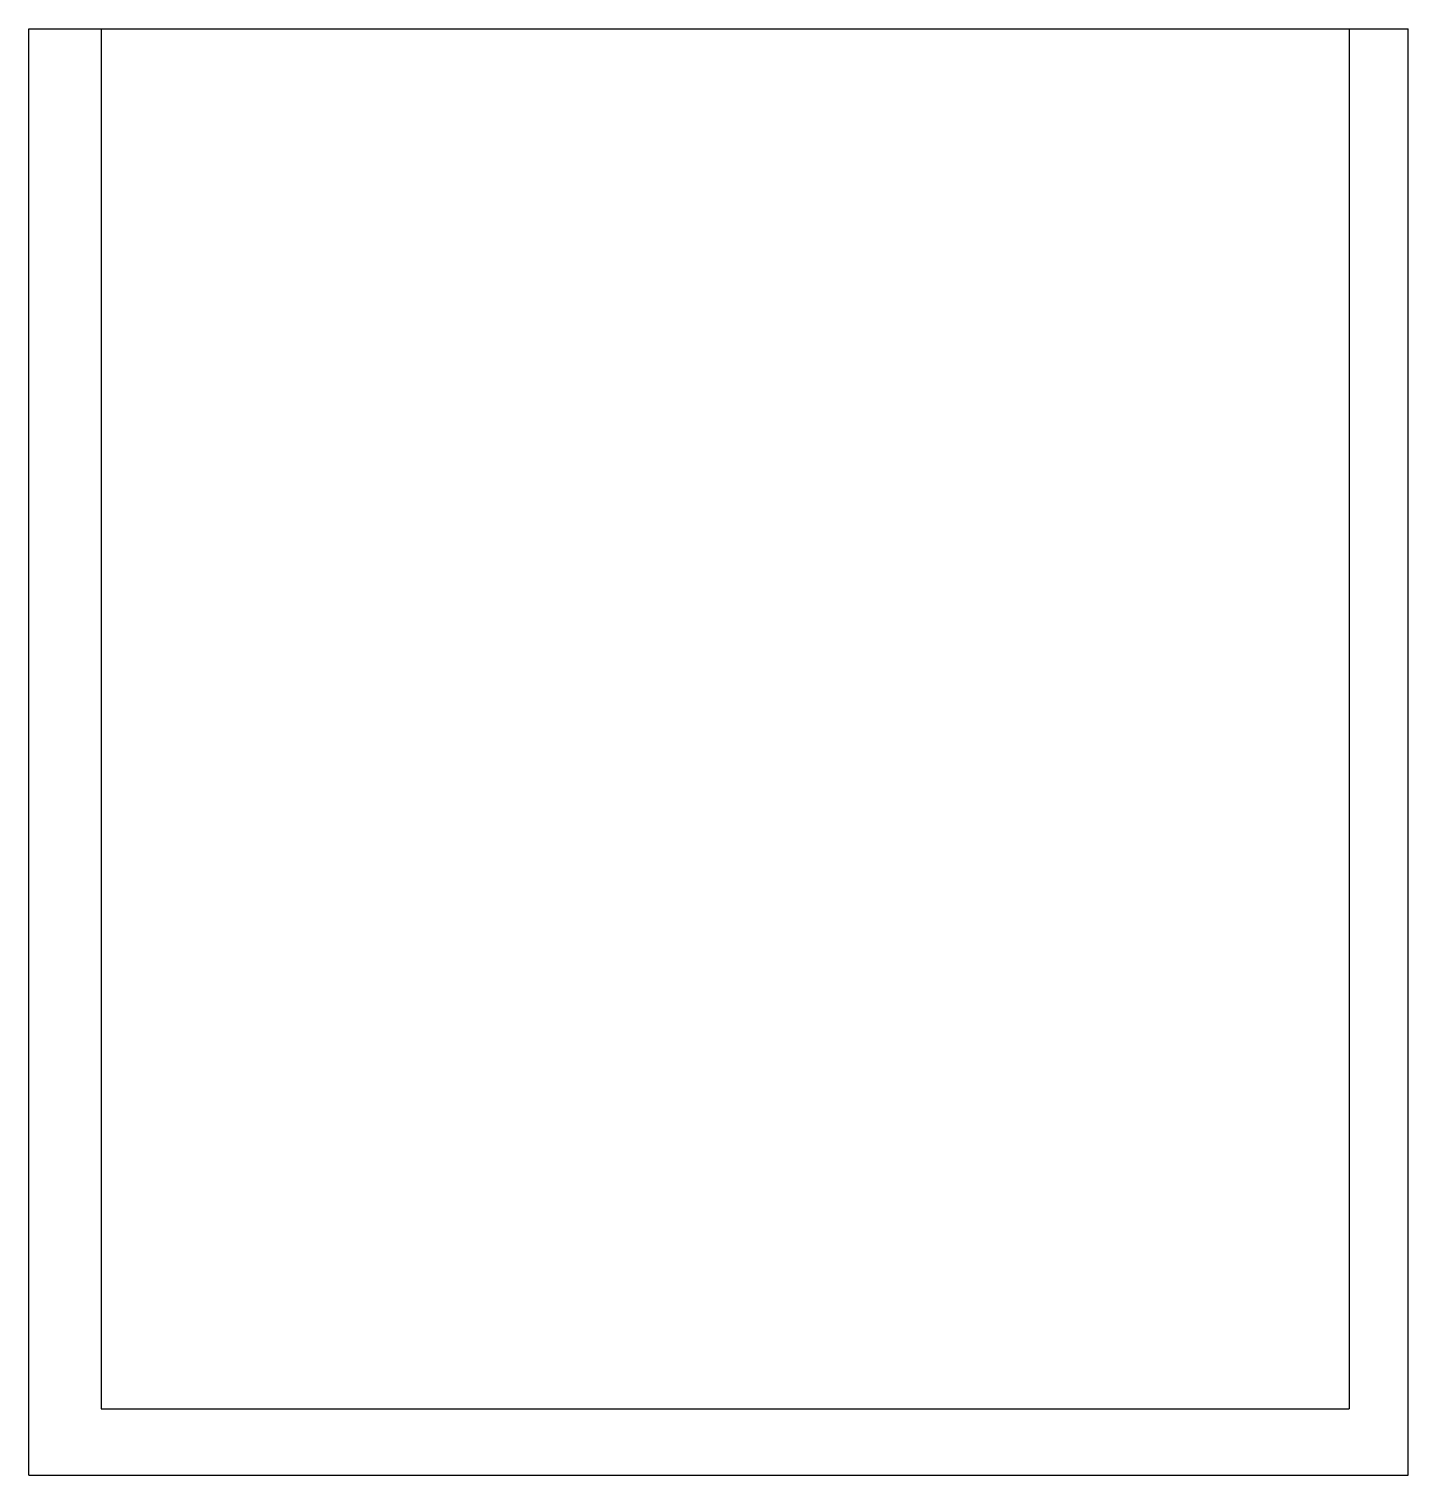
# Model space of a CAD drawing. Extents: x 0.77 to 2.87, y 0 to 2.2.
import ezdxf

# ---------------------------------------------------------------- set-up
doc = ezdxf.new("R2010")
doc.units = 0
doc.header["$MEASUREMENT"] = 0
doc.layers.add('MODELSKETCH_VISIBLE', color=7, linetype='CONTINUOUS')

msp = doc.modelspace()

# ---------------------------------------------------------------- linework, layer by layer
at = {"layer": 'MODELSKETCH_VISIBLE'}
for p, q in [((0.7673, 2.201), (2.8673, 2.201)), ((0.8775, 2.201), (0.8775, 0.101)), ((2.7775, 2.201), (2.7775, 0.101)), ((2.8673, 0), (2.8673, 2.201)), ((0.7673, 0), (0.7673, 2.201)), ((0.8775, 2.201), (2.7775, 2.201)), ((0.8775, 0.101), (2.7775, 0.101)), ((0.7673, 0), (2.8673, 0))]:
    msp.add_line(p, q, dxfattribs=at)

doc.saveas('drawing.dxf')
